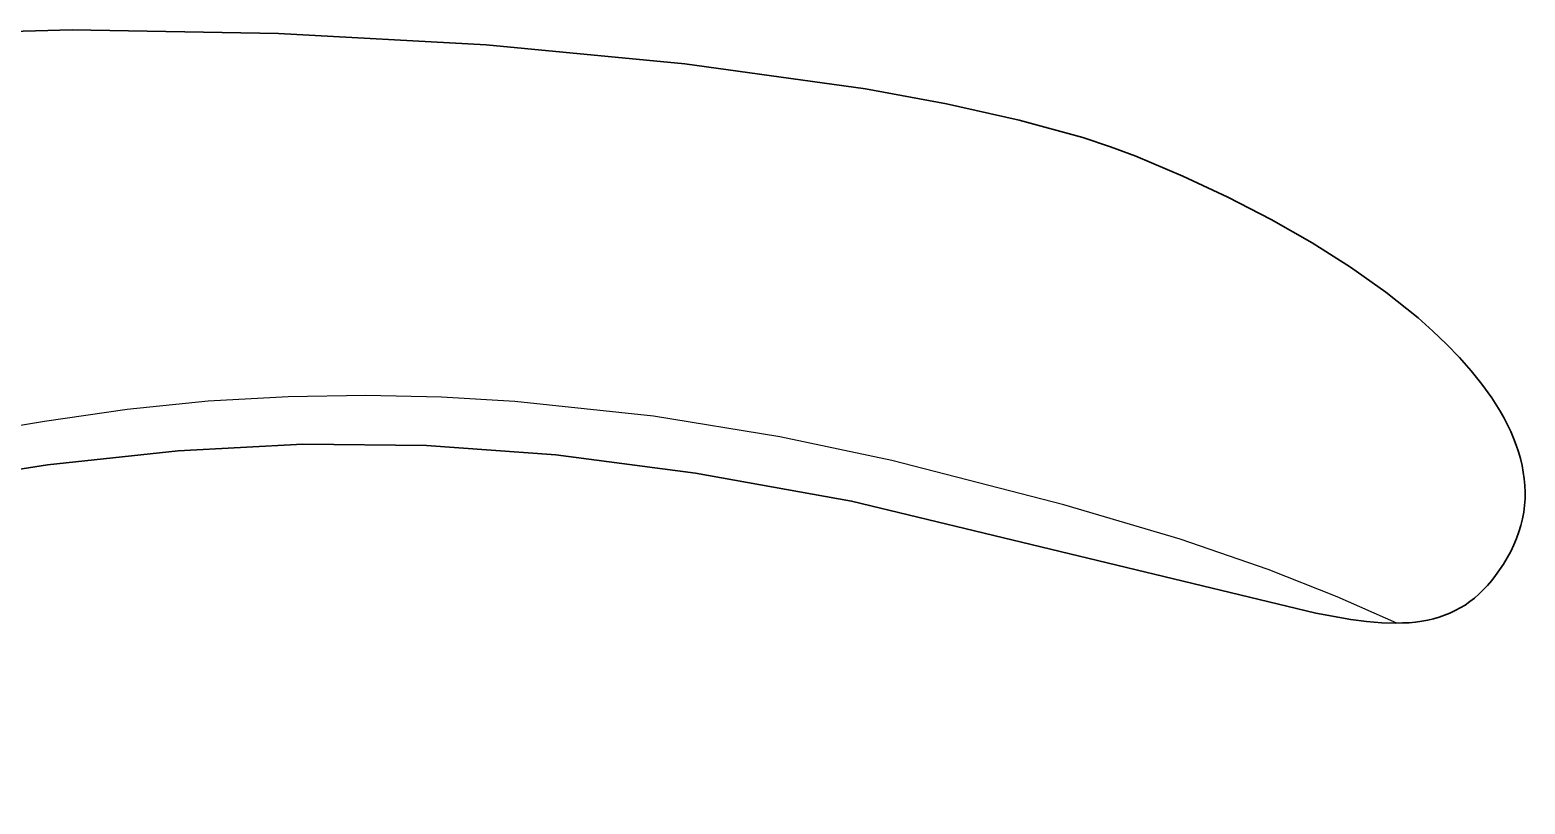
# Model space of a CAD drawing. Header units: millimetres. Extents: x 0 to 1842, y -1115 to 1018.
# Drawn here: x 1664 to 1810.6, y 390.7 to 466.6 of the extents above; entities that cross this region are included whole.
import ezdxf

# ---------------------------------------------------------------- set-up
doc = ezdxf.new("R2010")
doc.units = ezdxf.units.MM
doc.layers.add('Blocks', color=7, linetype='Continuous')
doc.layers.add('Blocks$Inner', color=7, linetype='Continuous', lineweight=25, true_color=0x007f00)
doc.layers.add('Blocks$Outline', color=7, linetype='Continuous', lineweight=35, true_color=0xff3f3f)

# ---------------------------------------------------------------- blocks, each defined once
blk = doc.blocks.new('Oxford High Office Chair Side')
at = {"layer": 'Blocks$Inner'}
for points in [[(587.19, 466.07), (606.43, 466.59), (626.67, 466.25), (647.01, 465.12), (666.5, 463.28), (684.24, 460.8), (692.16, 459.34), (699.3, 457.75), (705.53, 456.04), (708.27, 455.14), (710.74, 454.21), (715.34, 452.26), (719.78, 450.18), (724.02, 447.99), (728.04, 445.7), (731.8, 443.32), (735.27, 440.86), (738.42, 438.34), (739.87, 437.06), (741.22, 435.77), (742.48, 434.47), (743.64, 433.16), (744.69, 431.84), (745.64, 430.52), (746.47, 429.19), (746.85, 428.53), (747.19, 427.86), (747.51, 427.2), (747.79, 426.54), (748.05, 425.87), (748.27, 425.21), (748.46, 424.55), (748.62, 423.88), (748.74, 423.22), (748.84, 422.56), (748.9, 421.91), (748.92, 421.25), (748.91, 420.6), (748.86, 419.94), (748.78, 419.29), (748.66, 418.65), (748.51, 418), (748.32, 417.36), (748.09, 416.72), (747.82, 416.08), (747.51, 415.45), (747.17, 414.82), (746.8, 414.21), (746.42, 413.64), (746.03, 413.09), (745.64, 412.59), (745.23, 412.11), (744.81, 411.67), (744.39, 411.25), (743.95, 410.87), (743.49, 410.52), (743.03, 410.19), (742.55, 409.9), (742.06, 409.64), (741.55, 409.4), (741.03, 409.19), (740.5, 409), (739.94, 408.85), (739.37, 408.71), (738.78, 408.61), (738.18, 408.52), (737.55, 408.46), (736.91, 408.43), (736.25, 408.41), (734.86, 408.45), (733.38, 408.57), (731.82, 408.77), (728.4, 409.39), (682.87, 420.39), (667.55, 423.12), (653.84, 424.92), (641.18, 425.85), (629.03, 425.97), (616.82, 425.31), (604.01, 423.95), (574.35, 419.28)], [(736.35, 408.42), (730.49, 410.98), (723.72, 413.68), (715.09, 416.65), (703.68, 420.02), (686.81, 424.38), (675.84, 426.69), (663.45, 428.71), (649.85, 430.15), (642.65, 430.57), (635.22, 430.73), (627.59, 430.62), (619.77, 430.18), (611.81, 429.38), (603.71, 428.2), (378.49, 390.67)]]:
    blk.add_lwpolyline(points, dxfattribs=at)
at = {"layer": 'Blocks$Outline'}
blk.add_lwpolyline([(587.19, 466.07), (606.43, 466.59), (626.67, 466.25), (647.01, 465.12), (666.5, 463.28), (684.24, 460.8), (692.16, 459.34), (699.3, 457.75), (705.53, 456.04), (708.27, 455.14), (710.74, 454.21), (715.34, 452.26), (719.78, 450.18), (724.02, 447.99), (728.04, 445.7), (731.8, 443.32), (735.27, 440.86), (738.42, 438.34), (739.87, 437.06), (741.22, 435.77), (742.48, 434.47), (743.64, 433.16), (744.69, 431.84), (745.64, 430.52), (746.47, 429.19), (746.85, 428.53), (747.19, 427.86), (747.51, 427.2), (747.79, 426.54), (748.05, 425.87), (748.27, 425.21), (748.46, 424.55), (748.62, 423.88), (748.74, 423.22), (748.84, 422.56), (748.9, 421.91), (748.92, 421.25), (748.91, 420.6), (748.86, 419.94), (748.78, 419.29), (748.66, 418.65), (748.51, 418), (748.32, 417.36), (748.09, 416.72), (747.82, 416.08), (747.51, 415.45), (747.17, 414.82), (746.8, 414.21), (746.42, 413.64), (746.03, 413.09), (745.64, 412.59), (745.23, 412.11), (744.81, 411.67), (744.39, 411.25), (743.95, 410.87), (743.49, 410.52), (743.03, 410.19), (742.55, 409.9), (742.06, 409.64), (741.55, 409.4), (741.03, 409.19), (740.5, 409), (739.94, 408.85), (739.37, 408.71), (738.78, 408.61), (738.18, 408.52), (737.55, 408.46), (736.91, 408.43), (736.25, 408.41), (734.86, 408.45), (733.38, 408.57), (731.82, 408.77), (728.4, 409.39), (682.87, 420.39), (667.55, 423.12), (653.84, 424.92), (641.18, 425.85), (629.03, 425.97), (616.82, 425.31), (604.01, 423.95), (574.35, 419.28)], dxfattribs=at)

msp = doc.modelspace()

# ---------------------------------------------------------------- block references
at = {"layer": 'Blocks'}
msp.add_blockref('Oxford High Office Chair Side', (1061.69, 0), dxfattribs=at)

doc.saveas('drawing.dxf')
